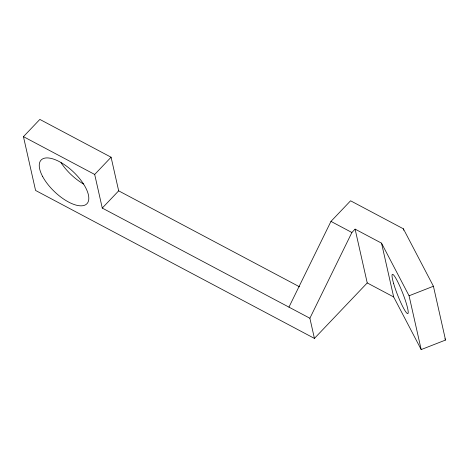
<?xml version="1.0" encoding="UTF-8"?>
<svg xmlns="http://www.w3.org/2000/svg" width="469" height="469" viewBox="0 0 469 469"><rect width="100%" height="100%" fill="white"/><g stroke="black" fill="none" stroke-linecap="round" stroke-linejoin="round"><path stroke-width="0.7" d="M288.951 307.136L330.967 221.397L350.578 200.791L403.381 228.813L433.426 286.242L445.55 340.048L421.191 349.581L393.667 296.959L381.537 243.153L355.103 229.13L351.891 232.501L309.88 318.24L314.429 338.413L367.233 282.93L355.103 229.13M314.429 338.413L35.574 190.455L23.45 136.649L39.847 119.419L111.089 157.221L118.669 190.848L299.539 286.817M309.88 318.24L102.271 208.078L94.691 174.45L111.089 157.221M102.271 208.078L118.669 190.848M421.191 349.581L409.068 295.781L433.426 286.242M330.967 221.397L351.891 232.501M367.233 282.93L393.667 296.959M23.45 136.649L94.691 174.45M444.876 338.759L445.55 340.048M381.537 243.153L409.068 295.781M403.381 228.813L403.698 230.226M83.505 184A31.652 13.677 43.6 0 1 61.029 162.661M42.632 176.508A31.652 13.677 43.6 0 0 85.569 204.777A31.652 13.677 43.6 0 0 63.907 164.326A31.652 13.677 43.6 0 0 42.632 176.508M393.614 283.487A21.099 2.726 68.6 0 0 407.549 313.62A21.099 2.726 68.6 0 0 399.166 284.777A21.099 2.726 68.6 0 0 393.614 283.487"/></g></svg>
